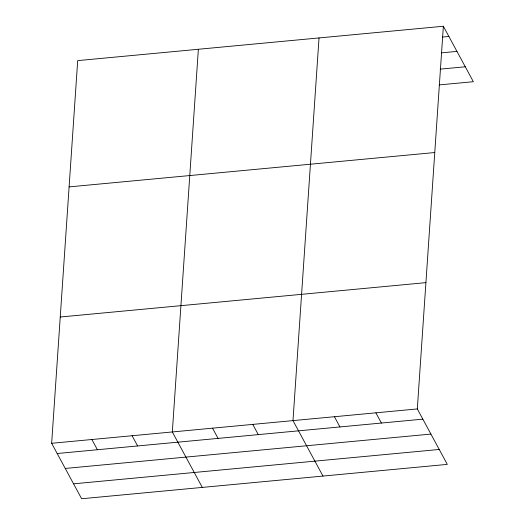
<?xml version="1.0" encoding="UTF-8"?>
<svg xmlns="http://www.w3.org/2000/svg" width="525" height="525" viewBox="0 0 525 525"><rect width="100%" height="100%" fill="white"/><g stroke="black" fill="none" stroke-linecap="round" stroke-linejoin="round"><path stroke-width="0.79" d="M443.363 26.25L417.316 408.929L447.3 464.389L81.638 498.75L51.653 443.29L77.7 60.611L443.363 26.25L473.347 81.71L439.222 84.912M198.365 49.271L172.325 431.957L202.309 487.41M319.036 37.931L292.989 420.617L322.973 476.07M442.385 37.078L448.888 36.468M441.518 52.848L456.96 51.397M440.088 69.149L465.275 66.78M69.103 186.893L434.766 152.532M60.25 317.008L425.913 282.647M51.653 443.29L417.316 408.929M57.179 453.515L422.842 419.153M65.251 468.444L430.913 434.077M73.566 483.82L439.228 449.459M375.874 412.827L381.399 423.045M334.432 416.719L339.957 426.943M252.768 424.397L258.293 434.615M212.546 428.177L218.072 438.395M132.097 435.737L137.622 445.955M91.875 439.51L97.401 449.735"/></g></svg>
